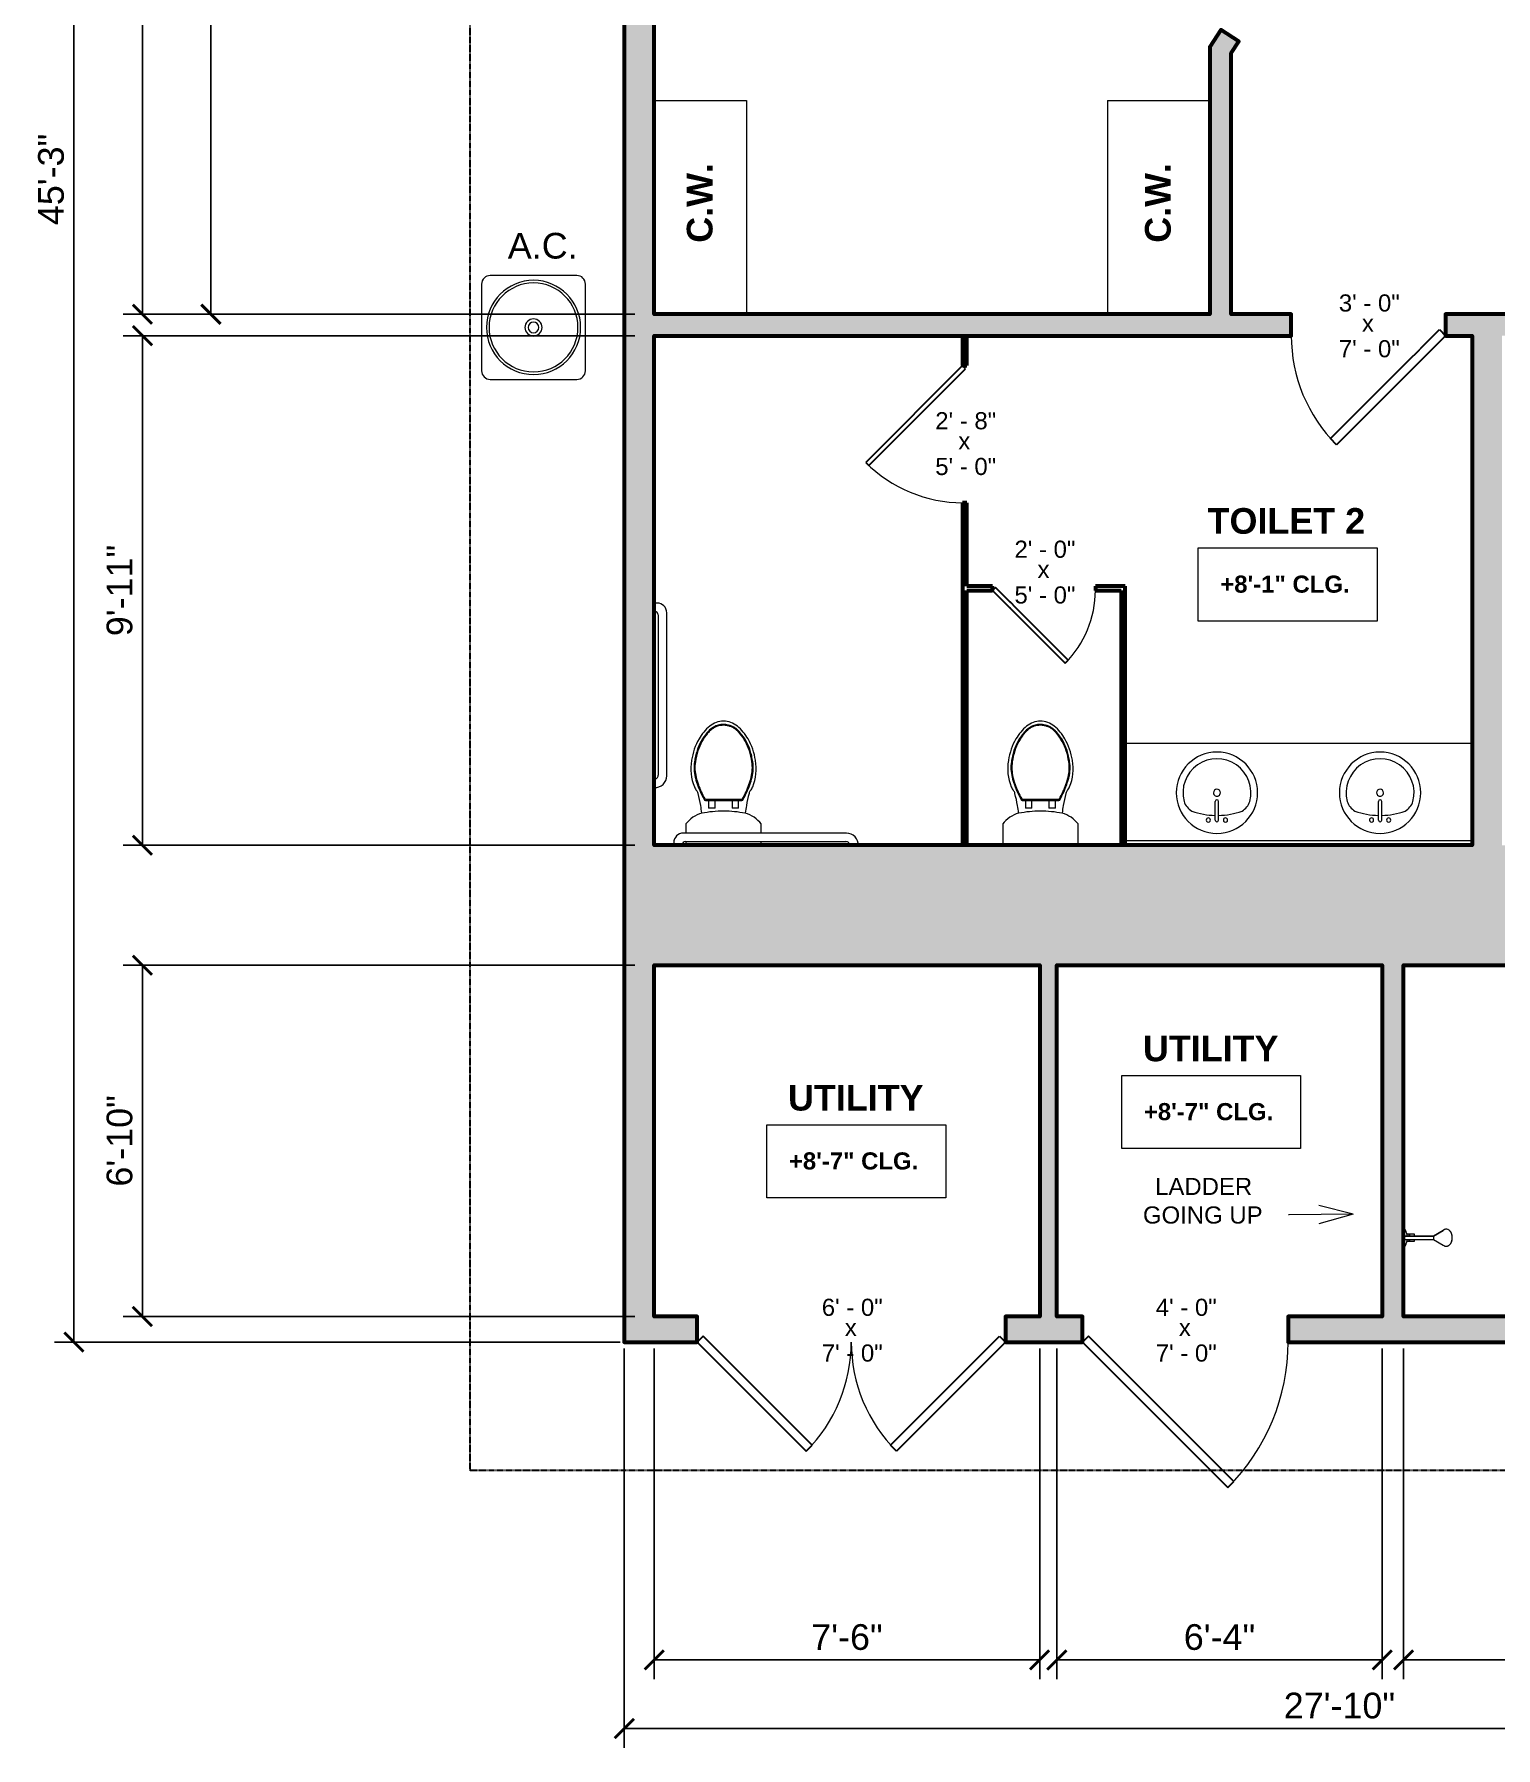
# Model space of a CAD drawing. Header units: inches. Extents: x -2078 to 106214, y -964 to 6385.
# Drawn here: x 55970.7 to 56312, y 3765.1 to 4165.2 of the extents above; entities that cross this region are included whole.
import ezdxf

# ---------------------------------------------------------------- set-up
doc = ezdxf.new("R2010")
doc.units = ezdxf.units.IN
doc.header["$MEASUREMENT"] = 0
doc.linetypes.add('HIDDEN2', pattern=[0.1875, 0.125, -0.0625])
for name, color, linetype, lineweight in [('A-ANNO', 2, 'Continuous', 5), ('A-ANNO-DIMS', 1, 'Continuous', 9), ('A-CASE', 4, 'Continuous', 9), ('A-DETAIL-3', 40, 'Continuous', 15), ('A-DETL-THIN', 151, 'Continuous', 9), ('A-DOOR', 1, 'Continuous', 18), ('A-EQPT', 150, 'Continuous', 9), ('A-FIXT', 150, 'Continuous', 9), ('A-HIDDEN', 2, 'HIDDEN2', 18), ('A-WALL', 3, 'Continuous', 40)]:
    doc.layers.add(name, color=color, linetype=linetype, lineweight=lineweight)
doc.layers.add('A-HATCH', color=9, linetype='Continuous')
doc.styles.add('Arial', font='arial.ttf')
doc.styles.add('Arial_1', font='arial.ttf', dxfattribs={"height": 0.0625})
doc.styles.add('Arial_2', font='arial.ttf', dxfattribs={"height": 3})
doc.styles.add('Arial_B', font='arialbd.ttf', dxfattribs={"height": 4.5})
doc.styles.add('Arial_B_1', font='arialbd.ttf', dxfattribs={"height": 3})
doc.styles.add('JC', font='arial.ttf', dxfattribs={"height": 0.125})
doc.dimstyles.new('JC-DIMS', dxfattribs={"dimtxt": 0.125, "dimasz": 0.09375, "dimexe": 0.09375, "dimexo": 0.09375, "dimgap": 0.046875, "dimtad": 1, "dimdec": 1, "dimzin": 0, "dimdsep": 46, "dimlunit": 4, "dimtxsty": 'JC', "dimblk": 'ARCHTICK', "dimcen": 0.09, "dimclrd": 1, "dimclre": 1, "dimclrt": 256, "dimadec": 0, "dimazin": 0, "dimtfac": 1, "dimtdec": 1, "dimtofl": 0, "dimtmove": 1, "dimatfit": 3, "dimfxl": 1, "dimtolj": 1, "dimtzin": 0, "dimarcsym": 0})

# ---------------------------------------------------------------- blocks, each defined once
blk = doc.blocks.new('JC_DOOR_SINGLE PANEL - SINGLE DOOR-1474350-5-2nd Floor - Pool House')
at = {"layer": 'A-DOOR', "lineweight": 30}
for p, q in [((-8.87, -26.54), (16.59, -1.09)), ((18, -2.5), (-7.46, -27.96)), ((16.59, -1.09), (18, -2.5)), ((-7.46, -27.96), (-8.87, -26.54))]:
    blk.add_line(p, q, dxfattribs=at)
at = {"layer": 'A-DOOR', "lineweight": 9}
blk.add_arc((18, -2.5), 36, 180, 225, dxfattribs=at)
blk = doc.blocks.new('JC_SINGLE DOOR-NO TRIM - SINGLE DOOR 2-1531494-5-2nd Floor - Pool House')
at = {"layer": 'A-DOOR', "lineweight": 30}
for p, q in [((-6.63, 23.13), (-7.33, 22.42)), ((-7.33, 22.42), (15.29, -0.21)), ((16, 0.5), (-6.63, 23.13)), ((15.29, -0.21), (16, 0.5))]:
    blk.add_line(p, q, dxfattribs=at)
at = {"layer": 'A-DOOR', "lineweight": 9}
blk.add_arc((16, 0.5), 32, 135, 180, dxfattribs=at)
blk = doc.blocks.new('JC_SINGLE DOOR-NO TRIM - SINGLE DOOR 2-1479172-5-2nd Floor - Pool House')
at = {"layer": 'A-DOOR', "lineweight": 30}
for p, q in [((-4.97, 17.47), (-5.68, 16.76)), ((-5.68, 16.76), (11.29, -0.21)), ((12, 0.5), (-4.97, 17.47)), ((11.29, -0.21), (12, 0.5))]:
    blk.add_line(p, q, dxfattribs=at)
at = {"layer": 'A-DOOR', "lineweight": 9}
blk.add_arc((12, 0.5), 24, 135, 180, dxfattribs=at)
blk = doc.blocks.new('JC_DOOR_SINGLE PANEL - SINGLE DOOR-1476289-5-2nd Floor - Pool House')
at = {"layer": 'A-DOOR', "lineweight": 30}
for p, q in [((-9.94, 36.94), (-11.36, 35.53)), ((24, 3), (-9.94, 36.94)), ((-11.36, 35.53), (22.59, 1.59)), ((22.59, 1.59), (24, 3))]:
    blk.add_line(p, q, dxfattribs=at)
at = {"layer": 'A-DOOR', "lineweight": 9}
blk.add_arc((24, 3), 48, 135, 180, dxfattribs=at)
blk = doc.blocks.new('JC_DOUBLE DOOR - DOUBLE DOOR-1471729-5-2nd Floor - Pool House')
at = {"layer": 'A-DOOR', "lineweight": 30}
for p, q in [((-36, 3), (-10.54, 28.46)), ((-10.54, 28.46), (-9.13, 27.04)), ((10.54, 28.46), (9.13, 27.04)), ((36, 3), (10.54, 28.46)), ((-9.13, 27.04), (-34.59, 1.59)), ((9.13, 27.04), (34.59, 1.59)), ((-34.59, 1.59), (-36, 3)), ((34.59, 1.59), (36, 3))]:
    blk.add_line(p, q, dxfattribs=at)
at = {"layer": 'A-DOOR', "lineweight": 9}
for centre, start, end in [((-36, 3), 0, 45), ((36, 3), 135, 180)]:
    blk.add_arc(centre, 36, start, end, dxfattribs=at)
blk = doc.blocks.new('JC_AC - AC-1366823-5-2nd Floor - Pool House')
at = {"layer": 'A-EQPT'}
for p, q in [((10.125, 12.125), (-10.125, 12.125)), ((-12.125, 10.125), (-12.125, -10.125)), ((12.125, -10.125), (12.125, 10.125)), ((-10.125, -12.125), (10.125, -12.125))]:
    blk.add_line(p, q, dxfattribs=at)
for centre, radius, start, end in [((-10.125, 10.125), 2, 90, 180), ((10.125, 10.125), 2, 0, 90), ((0, 0), 11, 360, 180), ((0, 0), 10.379, 360, 180), ((0, 0), 11, 180, 0), ((0, 0), 10.379, 180, 0), ((0, 0), 2, 360, 180), ((0, 0), 2, 180, 0), ((0, 0), 1.25, 360, 180), ((0, 0), 1.25, 180, 0), ((-10.125, -10.125), 2, 180, 270), ((10.125, -10.125), 2, 270, 0)]:
    blk.add_arc(centre, radius, start, end, dxfattribs=at)
blk = doc.blocks.new('Shower Head - Shower Head-V5-5-2nd Floor - Pool House')
at = {"layer": 'A-FIXT'}
for p, q in [((-1.71, 9.23), (-0.39, 6.95)), ((-0.39, 6.95), (-1.71, 9.23)), ((0.39, 6.95), (1.71, 9.23)), ((0.39, 6.95), (1.71, 9.23)), ((-0.39, 6.95), (-0.39, 0.26)), ((-0.39, 6.95), (0.39, 6.95)), ((-0.39, 0.26), (-0.39, 6.95)), ((0.39, 0.26), (0.39, 6.95)), ((0.39, 0.26), (0.39, 6.95)), ((-2.17, 0.2), (-2.17, 0.01)), ((-2.17, 0.2), (-1.01, 0.2)), ((-0.39, 0.26), (-0.98, 0.26)), ((-0.98, 0.26), (-0.98, 0)), ((-0.98, 0.26), (-0.98, 0)), ((0.98, 0.26), (-0.98, 0.26)), ((-0.98, 0), (0.98, 0)), ((-0.98, 0), (0.98, 0)), ((-0.79, 2.57), (-0.79, 1.38)), ((-0.39, 2.57), (-0.79, 2.57)), ((-0.79, 1.38), (-0.39, 1.38)), ((-0.79, 1.31), (-0.79, 0.72)), ((-0.39, 1.31), (-0.79, 1.31)), ((-0.79, 0.72), (-0.56, 0.72)), ((-0.67, 1.38), (-0.67, 1.31)), ((-0.55, 0.72), (-0.39, 0.72)), ((0.79, 2.57), (0.39, 2.57)), ((0.39, 1.38), (0.79, 1.38)), ((0.79, 1.31), (0.39, 1.31)), ((0.39, 0.72), (0.55, 0.72)), ((0.98, 0.26), (0.39, 0.26)), ((0.56, 0.72), (0.79, 0.72)), ((0.67, 1.31), (0.67, 1.38)), ((0.79, 1.38), (0.79, 2.57)), ((0.79, 0.72), (0.79, 1.31)), ((0.98, 0), (0.98, 0.26)), ((0.98, 0), (0.98, 0.26)), ((1.01, 0.2), (2.17, 0.2)), ((2.17, 0.01), (2.17, 0.2))]:
    blk.add_line(p, q, dxfattribs=at)
at = {"layer": 'A-FIXT', "flags": 128}
for points in [[(-2.17, 0.2), (-2.02, 0.28), (-1.86, 0.36), (-1.71, 0.43), (-1.55, 0.49), (-1.39, 0.55), (-1.23, 0.61), (-1.07, 0.65), (-0.9, 0.69), (-0.78, 0.72)], [(0.78, 0.72), (0.95, 0.68), (1.11, 0.64), (1.28, 0.59), (1.44, 0.54), (1.6, 0.48), (1.75, 0.41), (1.91, 0.34), (2.06, 0.26), (2.17, 0.2)]]:
    blk.add_lwpolyline(points, dxfattribs=at)
at = {"layer": 'A-FIXT'}
for start_param, end_param in [(1.570796, 3.678358), (5.74642, 7.853982)]:
    blk.add_ellipse((0, 9.95), major_axis=(1.99, 0), ratio=0.707107, start_param=start_param, end_param=end_param, dxfattribs=at)
for points in [[(0, 11.36), (-0.14, 11.36), (-0.42, 11.34), (-0.82, 11.25), (-1.19, 11.1), (-1.6, 10.83), (-1.96, 10.39), (-2.03, 9.89), (-1.9, 9.5), (-1.79, 9.32), (-1.71, 9.23)], [(1.71, 9.23), (1.79, 9.32), (1.9, 9.5), (1.99, 9.79), (2, 10.09), (1.89, 10.48), (1.53, 10.92), (0.96, 11.22), (0.42, 11.34), (0.14, 11.36), (0, 11.36)]]:
    blk.add_open_spline(points, degree=3, knots=[0, 0, 0, 0, 0.1, 0.2, 0.3, 0.4, 0.6, 0.8, 0.9, 1, 1, 1, 1], dxfattribs=at)
blk = doc.blocks.new('JC_COUNTERTOP - JC_COUNTERTOP-1574236-5-2nd Floor - Pool House')
at = {"layer": 'A-CASE'}
for p, q in [((0, 23.73), (-81, 23.73)), ((0, 1), (-81, 1))]:
    blk.add_line(p, q, dxfattribs=at)
blk = doc.blocks.new('Sink Vanity-Round - 19_ x 19_-19254-5-2nd Floor - Pool House')
at = {"layer": 'A-FIXT'}
for p, q in [((3.43, 9.73), (3.43, 5.36)), ((4.18, 9.73), (4.18, 5.36))]:
    blk.add_line(p, q, dxfattribs=at)
for centre, radius, start, end in [((3.81, 3.35), 9.5, 90, 270), ((3.81, 3.35), 9.5, 270, 90), ((3.81, -9.17), 17.81, 91.2067, 109.2086), ((1.81, 9.73), 0.5, 360, 180), ((1.81, 9.73), 0.5, 180, 360), ((3.81, 9.73), 0.375, 360, 180), ((3.81, -9.17), 17.81, 70.7914, 88.7933), ((5.81, 9.73), 0.5, 360, 180), ((5.81, 9.73), 0.5, 180, 360), ((3.81, 3.35), 7.93, 165.3071, 14.6929), ((0.05, 4.11), 4.12, 120.7927, 162.1904), ((3.81, 3.35), 0.813, 360, 180), ((3.81, 5.36), 0.375, 180, 360), ((7.56, 4.11), 4.12, 17.8096, 59.2073), ((3.81, 3.35), 0.813, 180, 360)]:
    blk.add_arc(centre, radius, start, end, dxfattribs=at)
blk = doc.blocks.new('BEST_Toilet-Floor_Mount-KOHLER-Cimarron-K-5310 - Not A Type-See Type Catalog-832360-5-2nd Floor - Pool House')
at = {"layer": 'A-FIXT'}
for p, q in [((-8.81, -1), (-8.81, -5.97)), ((8.81, -5.97), (8.81, -1)), ((4.25, -11.48), (-4.3, -11.48)), ((4.25, -11.78), (-4.3, -11.78)), ((-3.52, -9.7), (-1.99, -9.7)), ((-3.52, -9.7), (-3.52, -11.48)), ((-1.99, -11.48), (-1.99, -9.7)), ((1.99, -9.7), (3.52, -9.7)), ((1.99, -9.7), (1.99, -11.48)), ((3.52, -11.48), (3.52, -9.7))]:
    blk.add_line(p, q, dxfattribs=at)
for centre, radius, start, end in [((-3.19, -1.64), 7.1, 217.5906, 254.5518), ((3.19, -1.64), 7.1, 285.4482, 322.4094), ((-51.02, -1.6), 46.51, 345.6648, 349.205), ((-23.44, -6.86), 18.43, 349.205, 354.9347), ((0.79, 24.01), 33.02, 259.7563, 268.6223), ((-4.3, -11.77), 0.299, 90, 175.6962), ((-0.79, 24.01), 33.02, 271.3777, 280.2437), ((4.25, -11.77), 0.299, 4.3025, 90), ((23.44, -6.86), 18.43, 185.0653, 190.795), ((51.02, -1.6), 46.51, 190.795, 194.3352), ((3.26, -18.83), 10.9, 157.4214, 190.5786), ((-3.34, -16.09), 3.75, 141.6816, 157.4214), ((-7.65, -12.68), 1.75, 321.6816, 345.6648), ((7.65, -12.68), 1.75, 194.3352, 218.3184), ((3.34, -16.09), 3.75, 22.5786, 38.3184), ((-3.26, -18.83), 10.9, 349.4214, 22.5786), ((6.84, -18.72), 14.45, 188.417, 209.583), ((-6.84, -18.72), 14.45, 330.417, 351.583), ((3.58, -20.57), 10.69, 209.583, 230.417), ((-3.58, -20.57), 10.69, 309.583, 330.417), ((0.06, -24.83), 5.17, 230.417, 269.359), ((-0.06, -24.83), 5.17, 270.641, 309.583)]:
    blk.add_arc(centre, radius, start, end, dxfattribs=at)
for centre, major_axis, ratio, start_param, end_param in [((14.76, -22.69), (-6.72, 21.01), 0.99726, 0.748253, 0.914402), ((-4.29, -11.92), (-0.144, 0), 0.998055, 4.719691, 5.772222), ((4.25, -11.92), (0.144, 0), 0.99807, 0.508647, 1.561187), ((-14.8, -22.7), (5.52, 21.36), 0.996876, 5.312572, 5.478562), ((10.53, -21.15), (-5.73, 16.58), 0.997479, 0.891055, 0.994325), ((-10.58, -21.15), (5.42, 16.69), 0.997344, 5.270344, 5.373801), ((2.53, -19.12), (-5.56, 7.41), 0.998758, 0.685563, 1.075947), ((-2.58, -19.12), (5.48, 7.47), 0.998725, 5.196526, 5.58692), ((10.16, -17.99), (-7.42, 15.32), 0.996871, 1.268614, 1.423842), ((5.05, -19.56), (-6.32, 9.77), 0.999003, 1.302763, 1.707421), ((-5.1, -19.56), (6.48, 9.66), 0.999368, 4.593631, 4.996279), ((-10.22, -17.99), (7.53, 15.27), 0.997058, 4.86643, 5.021783), ((5.41, -19.26), (-8.84, 8.28), 0.998783, 1.463765, 1.511024), ((-5.46, -19.26), (8.86, 8.26), 0.998854, 4.77451, 4.823535)]:
    blk.add_ellipse(centre, major_axis=major_axis, ratio=ratio, start_param=start_param, end_param=end_param, dxfattribs=at)
for points in [[(-4.59, -11.75), (-4.9, -12.29), (-5.45, -13.39), (-5.92, -14.53), (-6.13, -15.11)], [(6.08, -15.1), (5.87, -14.53), (5.4, -13.39), (4.85, -12.29), (4.54, -11.75)], [(-6.13, -15.11), (-6.23, -15.4), (-6.42, -15.97), (-6.59, -16.56), (-6.66, -16.86)], [(6.61, -16.86), (6.54, -16.56), (6.37, -15.97), (6.18, -15.39), (6.08, -15.1)], [(-6.66, -16.86), (-6.81, -17.46), (-6.98, -18.68), (-6.92, -19.92), (-6.82, -20.53)], [(6.78, -20.53), (6.87, -19.92), (6.93, -18.68), (6.76, -17.46), (6.61, -16.86)], [(-6.82, -20.53), (-6.76, -20.97), (-6.59, -21.84), (-6.36, -22.7), (-6.22, -23.13)], [(-6.22, -23.13), (-5.98, -23.89), (-5.35, -25.36), (-4.43, -26.68), (-3.91, -27.28)], [(3.87, -27.26), (4.39, -26.66), (5.3, -25.35), (5.93, -23.89), (6.17, -23.13)], [(6.17, -23.13), (6.31, -22.7), (6.54, -21.84), (6.71, -20.97), (6.78, -20.53)], [(-3.91, -27.28), (-3.84, -27.35), (-3.72, -27.5), (-3.59, -27.64), (-3.52, -27.71)]]:
    blk.add_open_spline(points, degree=3, dxfattribs=at)
for points, knots in [([(-3.51, -27.71), (-3.33, -27.9), (-2.95, -28.25), (-2.07, -28.82), (-0.94, -29.2), (0.37, -29.25), (1.33, -29.05), (2.06, -28.75), (2.57, -28.47), (3.05, -28.12), (3.33, -27.86), (3.47, -27.71)], [0, 0, 0, 0, 0.1, 0.2, 0.4, 0.55, 0.7, 0.775, 0.85, 0.925, 1, 1, 1, 1]), ([(-3.37, -27.58), (-3.2, -27.76), (-2.83, -28.09), (-2.19, -28.5), (-1.5, -28.79), (-0.53, -29.04), (0.73, -29.04), (1.93, -28.63), (2.78, -28.09), (3.15, -27.76), (3.32, -27.58)], [0, 0, 0, 0, 0.1, 0.2, 0.3, 0.4, 0.6, 0.8, 0.9, 1, 1, 1, 1]), ([(3.47, -27.71), (3.53, -27.64), (3.67, -27.49), (3.8, -27.34), (3.87, -27.26)], [-1.50814179, -1.50814179, -1.50814179, -1.50814179, -1.48416303, -1.45965057, -1.45965057, -1.45965057, -1.45965057])]:
    blk.add_open_spline(points, degree=3, knots=knots, dxfattribs=at)
blk = doc.blocks.new('BEST_Toilet-Floor_Mount-KOHLER-Cimarron-K-5310 - Not A Type-See Type Catalog-V6-5-2nd Floor - Pool House')
at = {"layer": 'A-FIXT'}
for p, q in [((-8.81, -1), (-8.81, -1.84)), ((-8.81, -3.84), (-8.81, -5.97)), ((8.81, -1.85), (8.81, -1)), ((8.81, -5.97), (8.81, -3.84)), ((4.25, -11.48), (-4.3, -11.48)), ((4.25, -11.78), (-4.3, -11.78)), ((-3.52, -9.7), (-1.99, -9.7)), ((-3.52, -9.7), (-3.52, -11.48)), ((-1.99, -11.48), (-1.99, -9.7)), ((1.99, -9.7), (3.52, -9.7)), ((1.99, -9.7), (1.99, -11.48)), ((3.52, -11.48), (3.52, -9.7))]:
    blk.add_line(p, q, dxfattribs=at)
for centre, radius, start, end in [((-3.19, -1.64), 7.1, 217.5906, 254.5518), ((3.19, -1.64), 7.1, 285.4482, 322.4094), ((-51.02, -1.6), 46.51, 345.6648, 349.205), ((-23.44, -6.86), 18.43, 349.205, 354.9347), ((0.79, 24.01), 33.02, 259.7563, 268.6223), ((-4.3, -11.77), 0.299, 90, 175.6962), ((-0.79, 24.01), 33.02, 271.3777, 280.2437), ((4.25, -11.77), 0.299, 4.3025, 90), ((23.44, -6.86), 18.43, 185.0653, 190.795), ((51.02, -1.6), 46.51, 190.795, 194.3352), ((3.26, -18.83), 10.9, 157.4214, 190.5786), ((-3.34, -16.09), 3.75, 141.6816, 157.4214), ((-7.65, -12.68), 1.75, 321.6816, 345.6648), ((7.65, -12.68), 1.75, 194.3352, 218.3184), ((3.34, -16.09), 3.75, 22.5786, 38.3184), ((-3.26, -18.83), 10.9, 349.4214, 22.5786), ((6.84, -18.72), 14.45, 188.417, 209.583), ((-6.84, -18.72), 14.45, 330.417, 351.583), ((3.58, -20.57), 10.69, 209.583, 230.417), ((-3.58, -20.57), 10.69, 309.583, 330.417), ((0.06, -24.83), 5.17, 230.417, 269.359), ((-0.06, -24.83), 5.17, 270.641, 309.583)]:
    blk.add_arc(centre, radius, start, end, dxfattribs=at)
for centre, major_axis, ratio, start_param, end_param in [((14.76, -22.69), (-6.72, 21.01), 0.99726, 0.748253, 0.914402), ((-4.29, -11.92), (-0.144, 0), 0.998055, 4.719691, 5.772222), ((4.25, -11.92), (0.144, 0), 0.99807, 0.508647, 1.561187), ((-14.8, -22.7), (5.52, 21.36), 0.996876, 5.312572, 5.478562), ((10.53, -21.15), (-5.73, 16.58), 0.997479, 0.891055, 0.994325), ((-10.58, -21.15), (5.42, 16.69), 0.997344, 5.270344, 5.373801), ((2.53, -19.12), (-5.56, 7.41), 0.998758, 0.685563, 1.075947), ((-2.58, -19.12), (5.48, 7.47), 0.998725, 5.196526, 5.58692), ((10.16, -17.99), (-7.42, 15.32), 0.996871, 1.268614, 1.423842), ((5.05, -19.56), (-6.32, 9.77), 0.999003, 1.302763, 1.707421), ((-5.1, -19.56), (6.48, 9.66), 0.999368, 4.593631, 4.996279), ((-10.22, -17.99), (7.53, 15.27), 0.997058, 4.86643, 5.021783), ((5.41, -19.26), (-8.84, 8.28), 0.998783, 1.463765, 1.511024), ((-5.46, -19.26), (8.86, 8.26), 0.998854, 4.77451, 4.823535)]:
    blk.add_ellipse(centre, major_axis=major_axis, ratio=ratio, start_param=start_param, end_param=end_param, dxfattribs=at)
for points in [[(-4.59, -11.75), (-4.9, -12.29), (-5.45, -13.39), (-5.92, -14.53), (-6.13, -15.11)], [(6.08, -15.1), (5.87, -14.53), (5.4, -13.39), (4.85, -12.29), (4.54, -11.75)], [(-6.13, -15.11), (-6.23, -15.4), (-6.42, -15.97), (-6.59, -16.56), (-6.66, -16.86)], [(6.61, -16.86), (6.54, -16.56), (6.37, -15.97), (6.18, -15.39), (6.08, -15.1)], [(-6.66, -16.86), (-6.81, -17.46), (-6.98, -18.68), (-6.92, -19.92), (-6.82, -20.53)], [(6.78, -20.53), (6.87, -19.92), (6.93, -18.68), (6.76, -17.46), (6.61, -16.86)], [(-6.82, -20.53), (-6.76, -20.97), (-6.59, -21.84), (-6.36, -22.7), (-6.22, -23.13)], [(-6.22, -23.13), (-5.98, -23.89), (-5.35, -25.36), (-4.43, -26.68), (-3.91, -27.28)], [(3.87, -27.26), (4.39, -26.66), (5.3, -25.35), (5.93, -23.89), (6.17, -23.13)], [(6.17, -23.13), (6.31, -22.7), (6.54, -21.84), (6.71, -20.97), (6.78, -20.53)], [(-3.91, -27.28), (-3.84, -27.35), (-3.72, -27.5), (-3.59, -27.64), (-3.52, -27.71)]]:
    blk.add_open_spline(points, degree=3, dxfattribs=at)
for points, knots in [([(-3.51, -27.71), (-3.33, -27.9), (-2.95, -28.25), (-2.07, -28.82), (-0.94, -29.2), (0.37, -29.25), (1.33, -29.05), (2.06, -28.75), (2.57, -28.47), (3.05, -28.12), (3.33, -27.86), (3.47, -27.71)], [0, 0, 0, 0, 0.1, 0.2, 0.4, 0.55, 0.7, 0.775, 0.85, 0.925, 1, 1, 1, 1]), ([(-3.37, -27.58), (-3.2, -27.76), (-2.83, -28.09), (-2.19, -28.5), (-1.5, -28.79), (-0.53, -29.04), (0.73, -29.04), (1.93, -28.63), (2.78, -28.09), (3.15, -27.76), (3.32, -27.58)], [0, 0, 0, 0, 0.1, 0.2, 0.3, 0.4, 0.6, 0.8, 0.9, 1, 1, 1, 1]), ([(3.47, -27.71), (3.53, -27.64), (3.67, -27.49), (3.8, -27.34), (3.87, -27.26)], [-1.50814179, -1.50814179, -1.50814179, -1.50814179, -1.48416303, -1.45965057, -1.45965057, -1.45965057, -1.45965057])]:
    blk.add_open_spline(points, degree=3, knots=knots, dxfattribs=at)
blk = doc.blocks.new('_ArchTick')
at = {"color": 0, "linetype": 'ByBlock', "const_width": 0.15}
blk.add_lwpolyline([(-0.5, -0.5), (0.5, 0.5)], dxfattribs=at)
blk = doc.blocks.new('*D2084')
at = {"layer": 'A-ANNO-DIMS', "color": 1, "lineweight": -2, "transparency": 16777216}
for p, q in [((56111.03, 3947.82), (55991.5, 3947.82)), ((55996, 3947.82), (55996, 3865.82)), ((56111.03, 3865.82), (55991.5, 3865.82))]:
    blk.add_line(p, q, dxfattribs=at)
at = {"layer": 'Defpoints', "color": 0, "transparency": 16777216}
for p in [(56115.53, 3947.82), (55996, 3865.82), (56115.53, 3865.82)]:
    blk.add_point(p, dxfattribs=at)
at = {"layer": 'A-ANNO-DIMS', "color": 1, "lineweight": -2, "transparency": 16777216, "xscale": 4.5, "yscale": 4.5, "zscale": 4.5}
for p, rotation in [((55996, 3947.82), 90), ((55996, 3865.82), 270)]:
    blk.add_blockref('_ArchTick', p, dxfattribs=dict(at, rotation=rotation))
at = {"layer": 'A-ANNO-DIMS', "color": 2, "transparency": 16777216, "insert": (55990.68, 3906.82), "char_height": 6, "width": 0.4874, "attachment_point": 5, "rotation": 90, "style": 'JC'}
blk.add_mtext('\\A1;6\'-10"', dxfattribs=at)
blk = doc.blocks.new('*D2086')
at = {"layer": 'A-ANNO-DIMS', "color": 1, "lineweight": -2, "transparency": 16777216}
for p, q in [((56111.03, 4094.85), (55991.5, 4094.85)), ((55996, 4094.85), (55996, 3975.85)), ((56111.03, 3975.85), (55991.5, 3975.85))]:
    blk.add_line(p, q, dxfattribs=at)
at = {"layer": 'Defpoints', "color": 0, "transparency": 16777216}
for p in [(56115.53, 4094.85), (55996, 3975.85), (56115.53, 3975.85)]:
    blk.add_point(p, dxfattribs=at)
at = {"layer": 'A-ANNO-DIMS', "color": 1, "lineweight": -2, "transparency": 16777216, "xscale": 4.5, "yscale": 4.5, "zscale": 4.5}
for p, rotation in [((55996, 4094.85), 90), ((55996, 3975.85), 270)]:
    blk.add_blockref('_ArchTick', p, dxfattribs=dict(at, rotation=rotation))
at = {"layer": 'A-ANNO-DIMS', "color": 2, "transparency": 16777216, "insert": (55990.68, 4035.35), "char_height": 6, "width": 0.4874, "attachment_point": 5, "rotation": 90, "style": 'JC'}
blk.add_mtext('\\A1;9\'-11"', dxfattribs=at)
blk = doc.blocks.new('*D2088')
at = {"layer": 'A-ANNO-DIMS', "color": 1, "lineweight": -2, "transparency": 16777216}
for p, q in [((56204.03, 4395.85), (55991.5, 4395.85)), ((55996, 4395.85), (55996, 4099.85)), ((56111.03, 4099.85), (55991.5, 4099.85))]:
    blk.add_line(p, q, dxfattribs=at)
at = {"layer": 'Defpoints', "color": 0, "transparency": 16777216}
for p in [(56208.53, 4395.85), (55996, 4099.85), (56115.53, 4099.85)]:
    blk.add_point(p, dxfattribs=at)
at = {"layer": 'A-ANNO-DIMS', "color": 1, "lineweight": -2, "transparency": 16777216, "xscale": 4.5, "yscale": 4.5, "zscale": 4.5}
for p, rotation in [((55996, 4395.85), 90), ((55996, 4099.85), 270)]:
    blk.add_blockref('_ArchTick', p, dxfattribs=dict(at, rotation=rotation))
at = {"layer": 'A-ANNO-DIMS', "color": 2, "transparency": 16777216, "insert": (55990.68, 4247.85), "char_height": 6, "width": 0.4874, "attachment_point": 5, "rotation": 90, "style": 'JC'}
blk.add_mtext('\\A1;24\'-8"', dxfattribs=at)
blk = doc.blocks.new('*D2096')
at = {"layer": 'A-ANNO-DIMS', "color": 1, "lineweight": -2, "transparency": 16777216}
for p, q in [((56204.03, 4402.85), (55975.5, 4402.85)), ((55980, 4402.85), (55980, 3859.82)), ((56107.53, 3859.82), (55975.5, 3859.82))]:
    blk.add_line(p, q, dxfattribs=at)
at = {"layer": 'Defpoints', "color": 0, "transparency": 16777216}
for p in [(56208.53, 4402.85), (55980, 3859.82), (56112.03, 3859.82)]:
    blk.add_point(p, dxfattribs=at)
at = {"layer": 'A-ANNO-DIMS', "color": 1, "lineweight": -2, "transparency": 16777216, "xscale": 4.5, "yscale": 4.5, "zscale": 4.5}
for p, rotation in [((55980, 4402.85), 90), ((55980, 3859.82), 270)]:
    blk.add_blockref('_ArchTick', p, dxfattribs=dict(at, rotation=rotation))
at = {"layer": 'A-ANNO-DIMS', "color": 2, "transparency": 16777216, "insert": (55974.68, 4131.34), "char_height": 6, "width": 0.4874, "attachment_point": 5, "rotation": 90, "style": 'JC'}
blk.add_mtext('\\A1;45\'-3"', dxfattribs=at)
blk = doc.blocks.new('*D2098')
at = {"layer": 'A-ANNO-DIMS', "color": 1, "lineweight": -2, "transparency": 16777216}
for p, q in [((56104.03, 4278.85), (56007.5, 4278.85)), ((56012, 4278.85), (56012, 4099.85)), ((56111.03, 4099.85), (56007.5, 4099.85))]:
    blk.add_line(p, q, dxfattribs=at)
at = {"layer": 'Defpoints', "color": 0, "transparency": 16777216}
for p in [(56108.53, 4278.85), (56012, 4099.85), (56115.53, 4099.85)]:
    blk.add_point(p, dxfattribs=at)
at = {"layer": 'A-ANNO-DIMS', "color": 1, "lineweight": -2, "transparency": 16777216, "xscale": 4.5, "yscale": 4.5, "zscale": 4.5}
for p, rotation in [((56012, 4278.85), 90), ((56012, 4099.85), 270)]:
    blk.add_blockref('_ArchTick', p, dxfattribs=dict(at, rotation=rotation))
at = {"layer": 'A-ANNO-DIMS', "color": 2, "transparency": 16777216, "insert": (56006.74, 4189.35), "char_height": 6, "width": 0.5739, "attachment_point": 5, "rotation": 90, "style": 'JC'}
blk.add_mtext('\\A1;14\'-11"', dxfattribs=at)
blk = doc.blocks.new('JC- existing door Tag_quad - JC- existing door Tag_quad-839775-5-2nd Floor - Pool House')
at = {"layer": 'A-ANNO', "insert": (-0.0234, 0.0378), "char_height": 0.0625, "width": 0.0505, "attachment_point": 1, "style": 'Arial_1', "bg_fill": 3, "box_fill_scale": 1.25, "bg_fill_color": 256, "bg_fill_true_color": 13158600, "bg_fill_transparency": 0}
blk.add_mtext('x', dxfattribs=at)
blk = doc.blocks.new('*D2010')
at = {"layer": 'A-ANNO-DIMS', "color": 1, "lineweight": -2, "transparency": 16777216}
for p, q in [((56115.53, 3858.32), (56115.53, 3781.11)), ((56205.53, 3858.32), (56205.53, 3781.11)), ((56115.53, 3785.61), (56205.53, 3785.61))]:
    blk.add_line(p, q, dxfattribs=at)
at = {"layer": 'Defpoints', "color": 0, "transparency": 16777216}
for p in [(56115.53, 3862.82), (56205.53, 3862.82), (56205.53, 3785.61)]:
    blk.add_point(p, dxfattribs=at)
at = {"layer": 'A-ANNO-DIMS', "color": 1, "lineweight": -2, "transparency": 16777216, "xscale": 4.5, "yscale": 4.5, "zscale": 4.5, "rotation": 180}
blk.add_blockref('_ArchTick', (56115.53, 3785.61), dxfattribs=at)
at = {"layer": 'A-ANNO-DIMS', "color": 1, "lineweight": -2, "transparency": 16777216, "xscale": 4.5, "yscale": 4.5, "zscale": 4.5}
blk.add_blockref('_ArchTick', (56205.53, 3785.61), dxfattribs=at)
at = {"layer": 'A-ANNO-DIMS', "color": 2, "transparency": 16777216, "insert": (56160.53, 3790.92), "char_height": 6, "width": 0.4008, "attachment_point": 5, "style": 'JC'}
blk.add_mtext('\\A1;7\'-6"', dxfattribs=at)
blk = doc.blocks.new('*D2012')
at = {"layer": 'A-ANNO-DIMS', "color": 1, "lineweight": -2, "transparency": 16777216}
for p, q in [((56209.53, 3858.32), (56209.53, 3781.11)), ((56285.53, 3858.32), (56285.53, 3781.11)), ((56209.53, 3785.61), (56285.53, 3785.61))]:
    blk.add_line(p, q, dxfattribs=at)
at = {"layer": 'Defpoints', "color": 0, "transparency": 16777216}
for p in [(56209.53, 3862.82), (56285.53, 3862.82), (56285.53, 3785.61)]:
    blk.add_point(p, dxfattribs=at)
at = {"layer": 'A-ANNO-DIMS', "color": 1, "lineweight": -2, "transparency": 16777216, "xscale": 4.5, "yscale": 4.5, "zscale": 4.5, "rotation": 180}
blk.add_blockref('_ArchTick', (56209.53, 3785.61), dxfattribs=at)
at = {"layer": 'A-ANNO-DIMS', "color": 1, "lineweight": -2, "transparency": 16777216, "xscale": 4.5, "yscale": 4.5, "zscale": 4.5}
blk.add_blockref('_ArchTick', (56285.53, 3785.61), dxfattribs=at)
at = {"layer": 'A-ANNO-DIMS', "color": 2, "transparency": 16777216, "insert": (56247.53, 3790.92), "char_height": 6, "width": 0.4008, "attachment_point": 5, "style": 'JC'}
blk.add_mtext('\\A1;6\'-4"', dxfattribs=at)
blk = doc.blocks.new('*D2014')
at = {"layer": 'A-ANNO-DIMS', "color": 1, "lineweight": -2, "transparency": 16777216}
for p, q in [((56290.53, 3858.32), (56290.53, 3781.11)), ((56435.53, 3858.32), (56435.53, 3781.11)), ((56290.53, 3785.61), (56435.53, 3785.61))]:
    blk.add_line(p, q, dxfattribs=at)
at = {"layer": 'Defpoints', "color": 0, "transparency": 16777216}
for p in [(56290.53, 3862.82), (56435.53, 3862.82), (56435.53, 3785.61)]:
    blk.add_point(p, dxfattribs=at)
at = {"layer": 'A-ANNO-DIMS', "color": 1, "lineweight": -2, "transparency": 16777216, "xscale": 4.5, "yscale": 4.5, "zscale": 4.5, "rotation": 180}
blk.add_blockref('_ArchTick', (56290.53, 3785.61), dxfattribs=at)
at = {"layer": 'A-ANNO-DIMS', "color": 1, "lineweight": -2, "transparency": 16777216, "xscale": 4.5, "yscale": 4.5, "zscale": 4.5}
blk.add_blockref('_ArchTick', (56435.53, 3785.61), dxfattribs=at)
at = {"layer": 'A-ANNO-DIMS', "color": 2, "transparency": 16777216, "insert": (56363.03, 3790.87), "char_height": 6, "width": 0.4874, "attachment_point": 5, "style": 'JC'}
blk.add_mtext('\\A1;12\'-1"', dxfattribs=at)
blk = doc.blocks.new('*D2026')
at = {"layer": 'A-ANNO-DIMS', "color": 1, "lineweight": -2, "transparency": 16777216}
for p, q in [((56108.53, 3858.32), (56108.53, 3765.11)), ((56442.53, 3858.32), (56442.53, 3765.11)), ((56108.53, 3769.61), (56442.53, 3769.61))]:
    blk.add_line(p, q, dxfattribs=at)
at = {"layer": 'Defpoints', "color": 0, "transparency": 16777216}
for p in [(56108.53, 3862.82), (56442.53, 3862.82), (56442.53, 3769.61)]:
    blk.add_point(p, dxfattribs=at)
at = {"layer": 'A-ANNO-DIMS', "color": 1, "lineweight": -2, "transparency": 16777216, "xscale": 4.5, "yscale": 4.5, "zscale": 4.5, "rotation": 180}
blk.add_blockref('_ArchTick', (56108.53, 3769.61), dxfattribs=at)
at = {"layer": 'A-ANNO-DIMS', "color": 1, "lineweight": -2, "transparency": 16777216, "xscale": 4.5, "yscale": 4.5, "zscale": 4.5}
blk.add_blockref('_ArchTick', (56442.53, 3769.61), dxfattribs=at)
at = {"layer": 'A-ANNO-DIMS', "color": 2, "transparency": 16777216, "insert": (56275.53, 3774.92), "char_height": 6, "width": 0.5739, "attachment_point": 5, "style": 'JC'}
blk.add_mtext('\\A1;27\'-10"', dxfattribs=at)

msp = doc.modelspace()

# ---------------------------------------------------------------- linework, layer by layer
at = {"layer": 'A-ANNO', "color": 250}
msp.add_line((56263.773, 3889.516), (56263.605, 3889.516), dxfattribs=at)
at = {"layer": 'A-ANNO'}
for q in [(56263.773, 3889.516), (56270.683, 3891.746), (56270.736, 3887.459)]:
    msp.add_line((56278.709, 3889.702), q, dxfattribs=at)
at = {"layer": 'A-ANNO', "flags": 128}
for points in [[(56242.581, 4045.289), (56284.317, 4045.289), (56284.317, 4028.221), (56242.581, 4028.221)], [(56224.737, 3922.107), (56266.473, 3922.107), (56266.473, 3905.038), (56224.737, 3905.038)], [(56141.848, 3910.594), (56183.584, 3910.594), (56183.584, 3893.526), (56141.848, 3893.526)]]:
    msp.add_lwpolyline(points, close=True, dxfattribs=at)
at = {"layer": 'A-DETAIL-3', "lineweight": 9}
for p, q in [((56115.531, 4149.738), (56137.086, 4149.738)), ((56137.086, 4149.738), (56137.086, 4099.853)), ((56221.335, 4149.738), (56221.335, 4099.853)), ((56221.335, 4149.738), (56245.531, 4149.738))]:
    msp.add_line(p, q, dxfattribs=at)
at = {"layer": 'A-DETL-THIN', "lineweight": 60}
for p, q in [((56187.531, 4094.853), (56187.531, 4087.853)), ((56188.531, 4087.853), (56188.531, 4094.853)), ((56187.531, 4087.853), (56188.531, 4087.853)), ((56188.531, 4055.853), (56187.531, 4055.853)), ((56187.531, 4055.853), (56187.531, 3975.853)), ((56188.531, 4036.353), (56188.531, 4055.853)), ((56194.531, 4036.353), (56188.531, 4036.353)), ((56188.531, 4035.353), (56194.531, 4035.353)), ((56188.531, 3975.853), (56188.531, 4035.353)), ((56194.531, 4035.353), (56194.531, 4036.353)), ((56224.531, 4035.353), (56224.531, 3975.853)), ((56225.531, 3975.853), (56225.531, 4036.353))]:
    msp.add_line(p, q, dxfattribs=at)
at = {"layer": 'A-DETL-THIN'}
for p, q in [((56116.188, 4032.415), (56115.531, 4032.415)), ((56115.531, 4032.415), (56115.531, 4030.415)), ((56115.531, 4030.415), (56115.729, 4030.415)), ((56116.447, 4029.697), (56116.447, 3992.193)), ((56118.447, 3992.076), (56118.447, 4030.156)), ((56115.531, 3991.327), (56115.531, 3989.331)), ((56160.414, 3978.696), (56122.334, 3978.696)), ((56120.075, 3976.438), (56120.075, 3975.781)), ((56120.075, 3975.781), (56122.075, 3975.781)), ((56122.075, 3975.781), (56122.075, 3975.979)), ((56122.793, 3976.696), (56160.297, 3976.696)), ((56161.163, 3975.781), (56163.159, 3975.781))]:
    msp.add_line(p, q, dxfattribs=at)
for centre, radius, start, end in [((56115.729, 4029.697), 0.717, 0, 90), ((56116.188, 4030.156), 2.258, 0, 90), ((56115.579, 3992.193), 0.868, 266.84383, 0), ((56115.697, 3992.076), 2.75, 266.55367, 0), ((56122.334, 3976.438), 2.258, 90, 180), ((56160.414, 3975.946), 2.75, 356.55367, 90), ((56122.793, 3975.979), 0.717, 90, 180), ((56160.297, 3975.829), 0.868, 356.84383, 90)]:
    msp.add_arc(centre, radius, start, end, dxfattribs=at)
at = {"layer": 'A-WALL', "lineweight": 60}
msp.add_lwpolyline([(56317.531, 3865.824), (56290.531, 3865.824), (56290.531, 3947.824), (56435.531, 3947.824)], dxfattribs=at)

# ---------------------------------------------------------------- block references
at = {"layer": 'A-CASE'}
msp.add_blockref('JC_COUNTERTOP - JC_COUNTERTOP-1574236-5-2nd Floor - Pool House', (56306.531, 3975.853), dxfattribs=at)
at = {"layer": 'A-EQPT'}
msp.add_blockref('JC_AC - AC-1366823-5-2nd Floor - Pool House', (56087.334, 4096.776), dxfattribs=at)
at = {"layer": 'A-FIXT'}
for name, p, rotation in [('BEST_Toilet-Floor_Mount-KOHLER-Cimarron-K-5310 - Not A Type-See Type Catalog-V6-5-2nd Floor - Pool House', (56131.705, 3974.853), 180), ('BEST_Toilet-Floor_Mount-KOHLER-Cimarron-K-5310 - Not A Type-See Type Catalog-832360-5-2nd Floor - Pool House', (56205.705, 3974.853), 180), ('Sink Vanity-Round - 19_ x 19_-19254-5-2nd Floor - Pool House', (56250.731, 3991.466), 180), ('Sink Vanity-Round - 19_ x 19_-19254-5-2nd Floor - Pool House', (56288.836, 3991.466), 180), ('Shower Head - Shower Head-V5-5-2nd Floor - Pool House', (56290.523, 3884.211), 269.9999999999998)]:
    msp.add_blockref(name, p, dxfattribs=dict(at, rotation=rotation))

# ---------------------------------------------------------------- texts
at = {"layer": 'A-ANNO', "char_height": 6, "width": 22.624, "attachment_point": 1, "rotation": 90, "style": 'Arial_B'}
for insert in [(56123.129, 4116.545), (56230.129, 4116.545)]:
    msp.add_mtext('C.W.', dxfattribs=dict(at, insert=insert))
at = {"layer": 'A-ANNO', "attachment_point": 1}
for s, insert, char_height, width, style in [('A.C.', (56081.329, 4118.863), 6, 19.998, 'Arial'), ('TOILET 2', (56244.745, 4054.595), 6, 45.248, 'Arial_B'), ('+8\'-1" CLG.', (56247.701, 4038.836), 4, 37.976, 'Arial_B_1'), ('UTILITY ', (56229.642, 3931.412), 6, 40.198, 'Arial_B'), ('UTILITY', (56146.758, 3919.9), 6, 38.582, 'Arial_B'), ('+8\'-7" CLG.', (56229.857, 3915.653), 4, 37.976, 'Arial_B_1'), ('+8\'-7" CLG.', (56146.968, 3904.141), 4, 37.976, 'Arial_B_1'), ('LADDER', (56232.485, 3898.183), 4, 28.28, 'Arial_2'), ('GOING UP', (56229.651, 3891.516), 4, 34.946, 'Arial_2')]:
    msp.add_mtext(s, dxfattribs=dict(at, insert=insert, char_height=char_height, width=width, style=style))
at = {"layer": 'A-ANNO', "char_height": 4, "width": 17.978, "attachment_point": 1, "style": 'Arial_2', "bg_fill": 3, "box_fill_scale": 1.25, "bg_fill_color": 256, "bg_fill_true_color": 13158600, "bg_fill_transparency": 0}
for s, insert in [('3\' - 0"', (56275.395, 4104.49)), ('7\' - 0"', (56275.395, 4093.808)), ('2\' - 8"', (56181.146, 4076.99)), ('5\' - 0"', (56181.146, 4066.308)), ('2\' - 0"', (56199.646, 4046.99)), ('5\' - 0"', (56199.646, 4036.308)), ('6\' - 0"', (56154.646, 3869.961)), ('4\' - 0"', (56232.646, 3869.961)), ('7\' - 0"', (56154.646, 3859.279)), ('7\' - 0"', (56232.646, 3859.279))]:
    msp.add_mtext(s, dxfattribs=dict(at, insert=insert))

# ---------------------------------------------------------------- dimensions: what is measured, and where the dimension line sits
at = {"layer": 'A-ANNO-DIMS'}
for base, p1, p2, picture, middle in [((55995.998, 4099.853), (56208.531, 4395.853), (56115.531, 4099.853), '*D2088', (55990.684, 4247.853)), ((56011.998, 4099.853), (56108.531, 4278.853), (56115.531, 4099.853), '*D2098', (56006.736, 4189.353)), ((55995.998, 3975.853), (56115.531, 4094.853), (56115.531, 3975.853), '*D2086', (55990.684, 4035.353)), ((55995.998, 3865.824), (56115.531, 3947.824), (56115.531, 3865.824), '*D2084', (55990.684, 3906.824))]:
    dim = msp.add_linear_dim(base=base, p1=p1, p2=p2, angle=90, dimstyle='JC-DIMS', override={"dimclrt": 2}, dxfattribs=at)
    dim.commit()
    dim.dimension.update_dxf_attribs({"geometry": picture, "text_midpoint": middle})
dim = msp.add_linear_dim(base=(56435.531, 3785.611), p1=(56290.531, 3862.824), p2=(56435.531, 3862.824), dimstyle='JC-DIMS', override={"dimclrt": 2}, dxfattribs=at)
dim.commit()
dim.dimension.update_dxf_attribs({"geometry": '*D2014', "text_midpoint": (56363.031, 3790.873)})

# ---------------------------------------------------------------- next in the draw order: linework, layer by layer
at = {"layer": 'A-DETL-THIN', "lineweight": 60}
for p, q in [((56225.531, 4036.353), (56218.531, 4036.353)), ((56218.531, 4036.353), (56218.531, 4035.353)), ((56218.531, 4035.353), (56224.531, 4035.353))]:
    msp.add_line(p, q, dxfattribs=at)

# ---------------------------------------------------------------- next in the draw order: block references
at = {"layer": 'A-DOOR'}
msp.add_blockref('JC_DOOR_SINGLE PANEL - SINGLE DOOR-1474350-5-2nd Floor - Pool House', (56282.281, 4097.353), dxfattribs=at)
for name, p, rotation in [('JC_SINGLE DOOR-NO TRIM - SINGLE DOOR 2-1531494-5-2nd Floor - Pool House', (56188.031, 4071.853), 89.99999999999984), ('JC_SINGLE DOOR-NO TRIM - SINGLE DOOR 2-1479172-5-2nd Floor - Pool House', (56206.531, 4035.853), 180), ('JC_DOUBLE DOOR - DOUBLE DOOR-1471729-5-2nd Floor - Pool House', (56161.531, 3862.824), 180), ('JC_DOOR_SINGLE PANEL - SINGLE DOOR-1476289-5-2nd Floor - Pool House', (56239.531, 3862.824), 180)]:
    msp.add_blockref(name, p, dxfattribs=dict(at, rotation=rotation))

# ---------------------------------------------------------------- next in the draw order: dimensions: what is measured, and where the dimension line sits
at = {"layer": 'A-ANNO-DIMS'}
dim = msp.add_linear_dim(base=(55979.998, 3859.824), p1=(56208.531, 4402.853), p2=(56112.031, 3859.824), angle=90, dimstyle='JC-DIMS', override={"dimclrt": 2}, dxfattribs=at)
dim.commit()
dim.dimension.update_dxf_attribs({"geometry": '*D2096', "text_midpoint": (55974.682, 4131.338)})

# ---------------------------------------------------------------- next in the draw order: block references
at = {"layer": 'A-ANNO', "xscale": 64, "yscale": 64, "zscale": 64}
for p in [(56282.281, 4097.353), (56188.031, 4069.853), (56206.531, 4039.853), (56161.531, 3862.824), (56239.531, 3862.824)]:
    msp.add_blockref('JC- existing door Tag_quad - JC- existing door Tag_quad-839775-5-2nd Floor - Pool House', p, dxfattribs=at)

# ---------------------------------------------------------------- next in the draw order: hatches: boundary and pattern name
at = {"layer": 'A-HATCH'}
h = msp.add_hatch(color=256, dxfattribs=at)
h.dxf.hatch_style = 1
h.paths.add_polyline_path([(56108.531, 3859.824), (56125.531, 3859.824), (56125.531, 3865.824), (56115.531, 3865.824), (56115.531, 3947.824), (56205.531, 3947.824), (56205.531, 3865.824), (56197.531, 3865.824), (56197.531, 3859.824), (56215.531, 3859.824), (56215.531, 3865.824), (56209.531, 3865.824), (56209.531, 3947.824), (56285.531, 3947.824), (56285.531, 3865.824), (56263.531, 3865.824), (56263.531, 3859.824), (56317.531, 3859.824), (56317.531, 3865.824), (56290.531, 3865.824), (56290.531, 3947.824), (56435.531, 3947.824), (56435.531, 3859.824), (56442.531, 3859.824), (56442.531, 4007.353), (56435.531, 4007.353), (56435.531, 3975.853), (56313.531, 3975.853), (56313.531, 4094.853), (56393.531, 4094.853), (56393.531, 4099.853), (56300.281, 4099.853), (56300.281, 4094.853), (56306.531, 4094.853), (56306.531, 3975.853), (56115.531, 3975.853), (56115.531, 4094.853), (56264.281, 4094.853), (56264.281, 4099.853), (56250.281, 4099.853), (56250.281, 4160.842), (56252.026, 4163.53), (56247.833, 4166.253), (56245.281, 4162.323), (56245.281, 4099.853), (56115.531, 4099.853), (56115.531, 4278.853), (56112.531, 4278.853), (56111.531, 4278.853), (56108.531, 4278.853), (56108.531, 4247.853), (56045.531, 4247.853), (56045.531, 4168.853), (56108.531, 4168.853)])

# ---------------------------------------------------------------- next in the draw order: linework, layer by layer
at = {"layer": 'A-HIDDEN', "lineweight": 30}
msp.add_lwpolyline([(56478.531, 4432.853), (56478.531, 3829.824), (56072.531, 3829.824), (56072.531, 4432.853)], close=True, dxfattribs=at)
at = {"layer": 'A-WALL', "lineweight": 60}
for points in [[(56393.531, 4099.853), (56300.281, 4099.853), (56300.281, 4094.853), (56306.531, 4094.853), (56306.531, 3975.853), (56115.531, 3975.853), (56115.531, 4094.853), (56264.281, 4094.853), (56264.281, 4099.853), (56250.281, 4099.853), (56250.281, 4160.842), (56252.026, 4163.53), (56247.833, 4166.253), (56245.281, 4162.323), (56245.281, 4099.853), (56115.531, 4099.853), (56115.531, 4278.853)], [(56108.531, 4168.853), (56108.531, 3859.824), (56125.531, 3859.824), (56125.531, 3865.824), (56115.531, 3865.824), (56115.531, 3947.824), (56205.531, 3947.824), (56205.531, 3865.824), (56197.531, 3865.824), (56197.531, 3859.824), (56215.531, 3859.824), (56215.531, 3865.824), (56209.531, 3865.824), (56209.531, 3947.824), (56285.531, 3947.824), (56285.531, 3865.824), (56263.531, 3865.824), (56263.531, 3859.824), (56317.531, 3859.824)]]:
    msp.add_lwpolyline(points, dxfattribs=at)

# ---------------------------------------------------------------- next in the draw order: dimensions: what is measured, and where the dimension line sits
at = {"layer": 'A-ANNO-DIMS'}
for base, p1, p2, picture, middle in [((56442.531, 3769.611), (56108.531, 3862.824), (56442.531, 3862.824), '*D2026', (56275.531, 3774.924)), ((56205.531, 3785.611), (56115.531, 3862.824), (56205.531, 3862.824), '*D2010', (56160.531, 3790.924)), ((56285.531, 3785.611), (56209.531, 3862.824), (56285.531, 3862.824), '*D2012', (56247.531, 3790.924))]:
    dim = msp.add_linear_dim(base=base, p1=p1, p2=p2, dimstyle='JC-DIMS', override={"dimclrt": 2}, dxfattribs=at)
    dim.commit()
    dim.dimension.update_dxf_attribs({"geometry": picture, "text_midpoint": middle})

doc.saveas('drawing.dxf')
